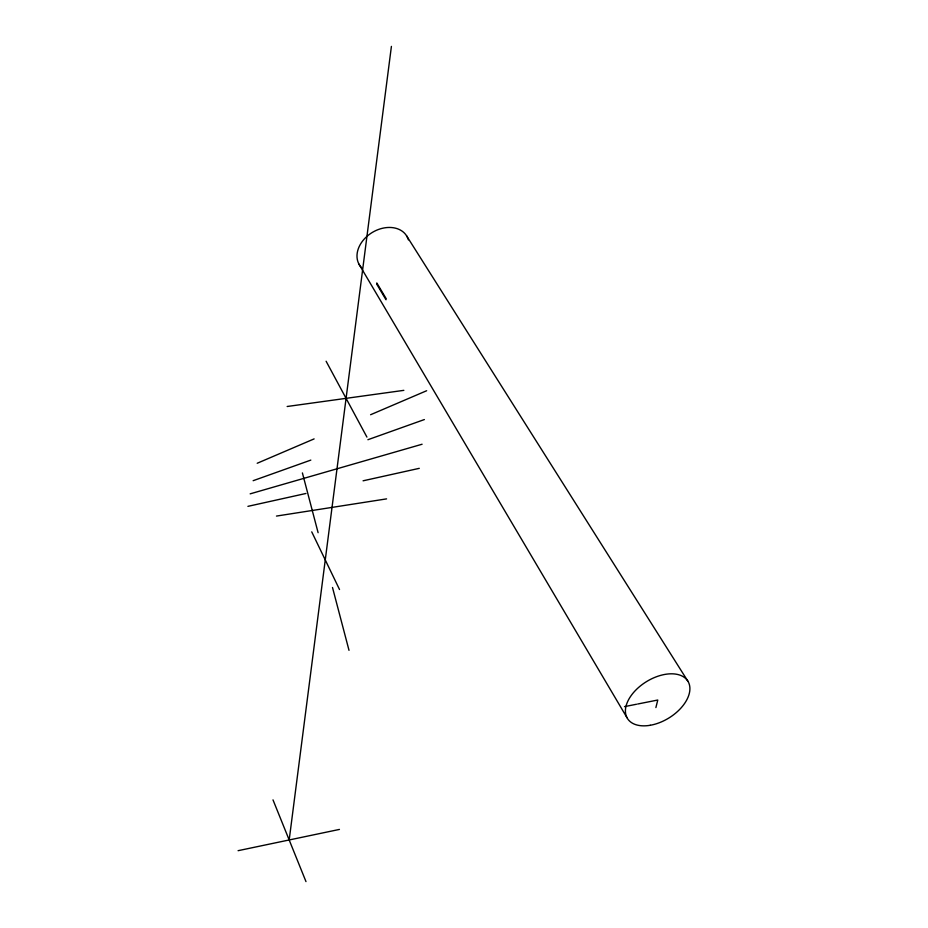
<?xml version="1.0" encoding="UTF-8"?>
<svg xmlns="http://www.w3.org/2000/svg" width="928" height="928" viewBox="0 0 928 928"><rect width="100%" height="100%" fill="white"/><g stroke="black" fill="none" stroke-linecap="round" stroke-linejoin="round"><path stroke-width="1.39" d="M289.188 839.968L391.407 46.4M655.887 707.577L657.778 700.025L637.687 704.016M257.207 463.258L314.116 438.898M370.597 414.723L426.648 390.734M253.147 480.692L310.822 460.102M367.894 439.721L424.363 419.56M250.166 493.847L422.101 444.234M247.915 506.352L305.962 493.476M363.08 480.808L419.282 468.338M238.09 850.686L339.439 829.423M624.486 706.637L636.55 704.236M276.474 516.072L386.582 498.881M287.158 406.499L403.854 390.352M406.545 235.758L687.81 681.082M376.803 282.924L386.164 298.665M376.652 284.003L386.013 299.756M358.95 264.109L626.968 717.646M326.111 361.247L366.92 437.088M311.738 531.86L339.52 589.524M272.994 799.866L305.985 881.6M302.4 472.92L318.107 532.684M332.502 587.494L349.009 650.331M361.607 267.728A27.712 20.961 -31.4 0 1 372.476 232.336A27.712 20.961 -31.4 0 1 408.401 239.853M650.238 725.278A35.508 21.356 -31.6 0 0 688.553 682.416A35.508 21.356 -31.6 0 0 634.195 691.801A35.508 21.356 -31.6 0 0 650.238 725.278"/></g></svg>
